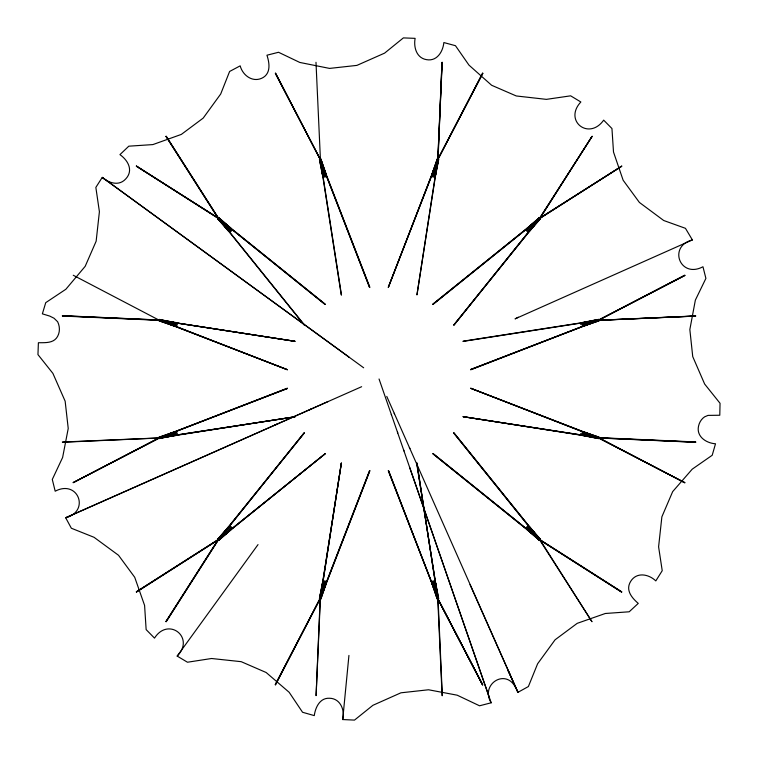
<?xml version="1.0" encoding="UTF-8"?>
<svg xmlns="http://www.w3.org/2000/svg" width="758" height="758" viewBox="0 0 758 758"><rect width="100%" height="100%" fill="white"/><g stroke="black" fill="none" stroke-linecap="round" stroke-linejoin="round"><path stroke-width="1.14" d="M598.555 320.35L695.588 316.077L598.441 320.302L684.815 275.552M161.786 437.3L295.023 416.796L159.568 438.001L62.62 442.255M379.047 378.991L491.184 702.789L479.549 705.793L457.188 695.19L428.545 689.771L400.925 692.812L372.917 705.3L354.498 720.1L342.72 719.55C345.07 710.17 340.37 698.383 329.493 698.251C319.819 697.711 315.375 707.479 314.276 715.609L302.556 712.264L289.168 692.3L266.143 672.498L241.196 661.677L211.567 658.503L187.463 662.227L177.183 656.087C195.45 637.582 168.314 616.368 154.509 638.122L146.142 629.604L144.588 605.415L134.716 577.283L118.523 555.282L94.039 537.299L71.347 528.231L65.681 517.752C90.41 511.375 78.046 479.094 55.192 491.212L52.293 479.454L62.611 457.5L68.229 428.469L65.15 401.2L52.899 373.381L37.957 354.602L38.393 342.739C45.205 342.625 53.714 343.469 57.57 336.457C60.09 331.89 59.91 326.395 57.646 321.762L54.017 318.227L49.734 316.086L42.372 313.85L45.736 302.66L65.87 289.253L85.19 266.323L96.143 241.215L99.402 211.709L95.849 187.406L102.245 177.391C108.119 182.488 117.509 186.023 124.217 180.376C133.91 172.038 129.192 161.255 119.953 154.623L128.813 146.18L152.879 144.588L181.342 134.403L203.191 118.106L220.701 94.001L229.608 71.47L240.172 65.851C242.901 76.027 253.636 83.323 263.433 77.354C271.023 72.493 269.336 62.478 266.949 55.211L278.527 52.274L299.77 62.44L329.569 68.41L356.914 65.387L384.59 53.136L403.379 37.9L415.119 38.355C413.498 47.1 416.426 57.94 426.422 59.636C436.921 61.654 442.956 51.705 443.856 42.552L455.463 45.698L468.965 65.112L491.62 85.266L516.274 95.963L546.385 99.364L570.651 95.83L580.855 101.989C563.298 120.721 588.966 140.979 603.671 120.134L611.952 128.538L613.506 152.036L623.142 180.243L639.401 202.443L663.705 220.502L685.45 228.319L692.386 239.935C667.533 246.246 680.144 278.972 702.96 266.75L705.906 278.394L695.361 300.121L689.846 329.55L692.736 356.601L704.646 384.041L720.043 403.284L719.787 415.242L708.029 415.393L704.627 416.824A14.023 12.109 -81.5 0 0 698.544 426.091C696.176 436.551 706.21 443.174 715.505 443.781L712.207 455.264L692.206 469.183L672.668 491.62L661.876 516.823L658.598 546.802L662.227 570.689L655.812 580.903C647.749 573.256 634.948 571.864 629.699 583.215C626.07 591.249 632.542 598.517 638.264 603.396L629.206 611.782L605.32 613.487L577.208 623.341L555.083 639.79L537.611 663.781L528.383 686.549L517.922 692.338L386.76 396.406M304.451 324.955L218.437 218.152L325.116 304.062M539.687 539.848L432.979 453.919M316.095 695.437L320.179 598.337L275.258 684.578M316.086 695.636L320.397 598.413L275.533 684.834M482.837 73.403L437.792 159.578L441.999 62.355L438.058 159.493L388.323 287.329L437.679 159.417M442.227 62.298L437.84 159.654L482.789 73.194M342.72 719.55L348.936 655.433M166.286 136.317L218.522 218.2L136.307 166.154L218.351 218.493M320.065 598.536L341.365 463.034L320.786 596.195M320.634 596.281L341.365 463.034M438.029 159.445L416.947 294.947L437.821 159.379L388.323 287.329M325.987 584.048L320.861 598.962L319.99 599.246L319.45 598.498L322.453 582.911M435.642 175.07L438.645 159.483L438.105 158.744L437.224 159.028L432.107 173.933M161.672 321.212L287.377 369.714L159.54 320.009L62.526 315.688M73.251 275.258L159.464 320.359L295.004 341.318L161.842 320.729M319.45 598.498L322.889 581.443M435.206 176.548L438.645 159.483M695.569 442.302L598.545 438.01L470.718 388.276L596.423 436.779M598.441 437.935L684.844 482.732L598.621 437.631M319.601 598.962L321.79 588.871M437.764 162.392L438.494 159.028M275.609 73.223L320.359 159.597L275.344 73.479M482.486 684.768L437.688 598.593L482.675 684.844L437.669 598.507L416.995 463.1M319.592 598.043L323.874 580.723M434.22 177.258L438.503 159.947M433.159 453.606L539.857 539.535L591.998 621.731L539.573 539.791L453.729 433.131M432.998 177.258L437.622 160.232L437.224 159.028M320.861 598.962L320.473 597.759L325.097 580.723M287.377 388.551L159.531 437.612L73.194 482.628L159.568 438.001M470.718 369.44L598.64 320.35M621.721 592.055L539.838 539.819M539.838 218.465L621.721 166.239L539.563 218.219L592.102 136.317L539.904 218.408L453.89 325.154L539.582 218.181L432.913 304.072M435.225 166.372L437.622 158.744M320.473 599.246L324.234 587.26M136.374 591.752L218.247 539.516M432.003 176.548L437.233 159.947M320.861 598.043L326.082 581.443M231.351 529.416L218.996 540.141L217.726 540.141L217.717 539.222L228.186 527.132M174.52 431.776L159.294 437.063L158.905 438.276L175.733 435.49M159.786 438.56L160.317 437.811L159.294 437.063M218.996 540.141L231.967 528.042M526.118 229.949L539.099 217.84L540.369 217.84L540.369 218.759L529.908 230.858M598.801 320.918L597.92 320.634L598.308 319.431L599.18 319.715L598.801 320.918L583.575 326.205M175.733 322.501L158.905 319.715L159.294 320.918L174.52 326.205M159.294 320.918L160.317 320.179L159.786 319.431M598.308 438.56L597.92 437.347L598.801 437.063L599.18 438.276L598.308 438.56L582.362 435.49M159.635 320.34L62.412 316.039M322.453 175.07L319.45 159.483L319.99 158.744L320.861 159.028L325.987 173.933M326.082 176.548L320.861 159.028M435.642 582.911L438.645 598.498L438.105 599.246L437.224 598.962L432.003 581.443M228.186 230.858L217.717 218.759L217.726 217.84L218.996 217.84L231.351 228.565M539.099 540.141L539.109 539.222L540.369 539.222L540.369 540.141L539.488 540.426L526.744 529.416M217.717 218.759L218.588 219.043L218.996 217.84M431.738 175.07L437.082 159.483M321.013 598.498L326.357 582.911M369.553 470.614L320.909 596.3M321.098 596.413L369.771 470.661M320.842 597.475L369.857 470.803M437.679 159.502L482.562 73.147M275.306 684.787L320.056 598.498M463.072 341.195L598.64 320.103M315.991 62.298L320.426 159.474M369.487 287.32L320.899 161.757M388.598 470.661L437.887 598.668L388.248 470.727M166.21 621.731L218.541 539.687L136.478 592.102M165.964 621.456L218.19 539.582L304.195 432.827L218.512 539.81L325.173 453.739L218.209 539.601M165.983 621.664L218.219 539.791M539.876 218.2L592.102 136.317M177.183 656.087L258.023 544.604M304.394 432.941L218.342 539.8L325.173 453.739M453.701 325.049L539.014 219.109M217.717 539.222L229.38 526.166M528.714 231.825L540.369 218.759M217.574 539.687L220.654 536.247M222.966 533.679L226.045 530.249M532.817 226.879L534.352 225.164M536.664 222.596L540.52 218.304M218.105 538.938L230.593 526.166M527.502 231.825L539.98 219.043M526.507 231.105L538.957 218.304M219.138 539.687L231.588 526.886M598.593 437.972L463.091 416.673L596.252 437.252M527.975 227.627L539.488 217.555M218.607 540.426L230.119 530.354M526.744 228.565L539.099 217.84M432.913 304.242L538.862 218.929M433.083 304.394L539.885 218.389M319.45 159.483L319.98 160.232L320.861 159.947M437.233 598.043L438.105 597.759L438.645 598.498M539.63 218.437L621.787 166.04M136.307 591.951L218.19 539.715M518.311 317.195L515.052 318.881L692.386 239.935M73.194 482.628L159.654 437.679M598.394 320.084L684.739 275.192M598.441 320.302L684.9 275.362M361.642 386.703L65.681 517.752L327.958 401.579M274.586 425.247L276.859 424.167M309.406 409.832L310.922 409.112M161.625 436.835L287.31 388.191M161.672 437.053L287.424 388.38M470.671 369.601L596.423 320.937M470.784 369.79L596.47 321.155M341.252 294.966L320.151 159.398M158.905 437.347L176.046 431.672M582.049 326.319L598.318 320.918M584.873 325.39L599.19 320.634M442.321 695.617L438.02 598.394L416.635 463.091M160.165 437.347L177.031 432.382M582.182 325.267L597.92 320.634M580.685 324.443L597.778 320.179M160.317 437.811L177.41 433.548M596.982 320.236L599.18 319.715M158.905 438.276L161.113 437.745M582.182 323.041L597.92 319.715M160.175 438.276L175.913 434.95M583.906 322.425L598.792 319.431M159.303 438.56L174.188 435.556M582.362 322.501L598.308 319.431M463.147 341.403L596.309 320.691M159.426 437.688L295.023 416.796M598.394 320.246L695.74 315.934M62.355 442.047L159.464 437.906M437.622 160.232L438.105 160.232M319.98 597.759L320.473 597.759M62.355 315.811L159.701 320.122M598.46 437.65L695.683 441.952M598.394 437.859L695.74 442.17M161.767 320.587L295.004 341.318M463.091 416.673L596.328 437.404M159.303 319.431L174.188 322.425M583.906 435.556L598.792 438.56M160.175 319.715L175.913 323.041M582.182 434.95L597.92 438.276M158.905 319.715L161.113 320.236M596.982 437.745L599.18 438.276M160.317 320.179L177.41 324.443M580.685 433.548L597.778 437.811M582.182 432.714L597.92 437.347M160.165 320.634L177.031 325.599M584.873 432.591L599.19 437.347M582.049 431.672L598.318 437.063M159.777 320.918L176.046 326.319M158.905 320.634L173.222 325.39M583.575 431.776L598.801 437.063M470.718 388.276L596.47 436.94M161.625 321.051L287.377 369.714M598.384 437.792L684.844 482.732M136.374 165.936L218.257 218.162M539.734 539.497L621.787 591.837M539.63 539.848L621.513 592.083M363.669 367.791L102.245 177.391L348.832 356.971L348.292 356.592M317.536 334.193L318.625 334.941M325.097 304.337L218.238 218.285L304.299 325.125M220.076 219.934L324.936 304.384M432.989 453.644L538.938 538.957M218.607 217.555L230.119 227.627M527.975 530.354L539.488 540.426M219.138 218.304L231.967 229.949M526.118 528.042L538.957 539.687M218.986 218.759L231.588 231.105M526.507 526.886L539.109 539.222M527.502 526.166L539.497 538.938M218.588 219.043L230.593 231.825M532.817 531.102L535.129 533.679M536.664 535.394L540.52 539.687M217.574 218.304L220.654 221.734M223.733 225.164L226.045 227.741M528.714 526.166L539.98 538.938M218.105 219.043L229.38 231.825M529.908 527.132L540.369 539.222M453.966 432.856L539.885 539.563M453.796 432.865L539.848 539.724M515.525 687.459C505.614 667.751 479.823 684.588 491.184 702.789M166.087 136.251L218.493 218.408M165.936 136.421L218.171 218.304M275.419 73.138L320.359 159.597M482.675 684.844L437.736 598.384L442.104 695.692M409.377 447.542L409.907 448.622M510.21 674.933L507.945 670.318L517.922 692.338L470.036 584.636M394.207 413.271L394.473 413.811M320.824 160.592L369.847 287.254M320.985 161.615L369.658 287.367M388.437 470.614L437.953 598.574L416.843 463.015M391.317 414.427L391.507 414.967M397.448 432.145L397.742 432.96M403.588 449.864L403.967 450.944M409.718 467.582L489.46 697.9M321.013 159.483L326.357 175.07M431.738 582.911L437.082 598.498M432.107 584.048L437.224 598.962M320.473 158.744L324.234 170.721M435.225 591.619L437.622 599.246M320.473 160.232L325.097 177.258M432.998 580.723L437.622 597.759M434.22 580.723L438.105 597.759M319.98 160.232L323.874 177.258M437.764 595.599L438.494 598.962M319.601 159.028L321.79 169.11M435.206 581.443L438.503 598.043M319.592 159.947L322.889 176.548M320.738 161.729L341.46 294.9"/></g></svg>
